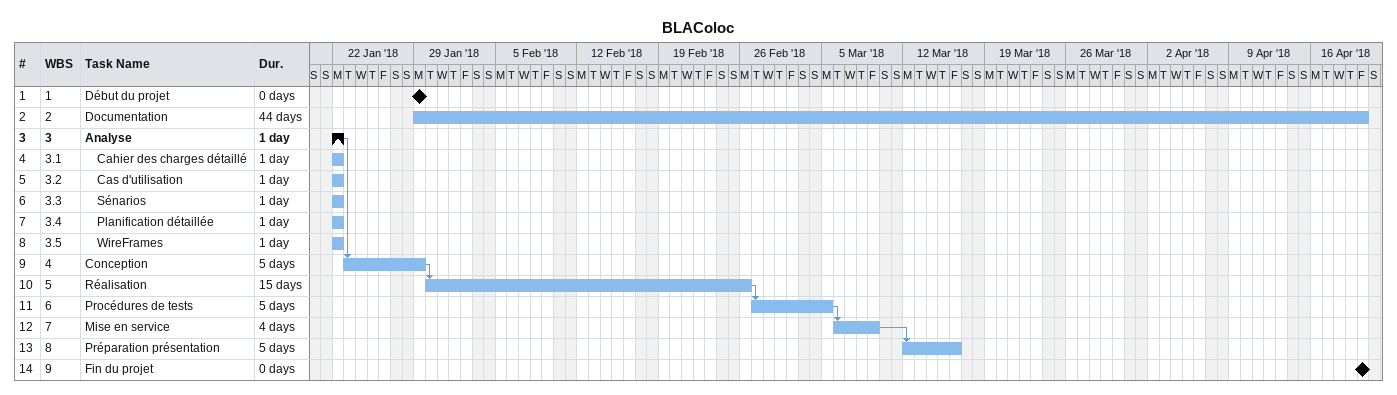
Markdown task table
BLAColoc

| ID | WBS | Task | Duration | Start | Finish | Predecessors |
|---|---|---|---|---|---|---|
| 1 | 1 | Début du projet | 0d | 2018-01-29 | 2018-01-29 |  |
| 2 | 2 | Documentation | 44d | 2018-01-29 | 2018-04-20 |  |
| 3 | 3 | **Analyse** | 1d | 2018-01-22 | 2018-01-22 |  |
| 4 | 3.1 | Cahier des charges détaillé | 1d | 2018-01-22 | 2018-01-22 |  |
| 5 | 3.2 | Cas d'utilisation | 1d | 2018-01-22 | 2018-01-22 |  |
| 6 | 3.3 | Sénarios | 1d | 2018-01-22 | 2018-01-22 |  |
| 7 | 3.4 | Planification détaillée | 1d | 2018-01-22 | 2018-01-22 |  |
| 8 | 3.5 | WireFrames | 1d | 2018-01-22 | 2018-01-22 |  |
| 9 | 4 | Conception | 5d | 2018-01-23 | 2018-01-29 | 3 |
| 10 | 5 | Réalisation | 15d | 2018-01-30 | 2018-02-26 | 9 |
| 11 | 6 | Procédures de tests | 5d | 2018-02-27 | 2018-03-05 | 10 |
| 12 | 7 | Mise en service | 4d | 2018-03-06 | 2018-03-09 | 11 |
| 13 | 8 | Préparation présentation | 5d | 2018-03-12 | 2018-03-16 | 12 |
| 14 | 9 | Fin du projet | 0d | 2018-04-20 | 2018-04-20 |  |
